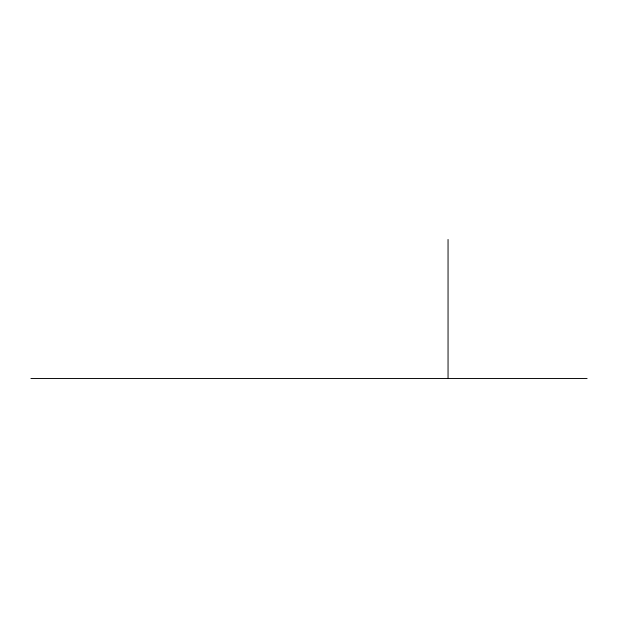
<?xml version="1.0" encoding="UTF-8"?>
<svg xmlns="http://www.w3.org/2000/svg" width="618" height="618" viewBox="0 0 618 618"><rect width="100%" height="100%" fill="white"/><g stroke="black" fill="none" stroke-linecap="round" stroke-linejoin="round"><path stroke-width="0.93" d="M30.9 378.525L587.1 378.525M448.05 239.475L448.05 378.525"/></g></svg>
